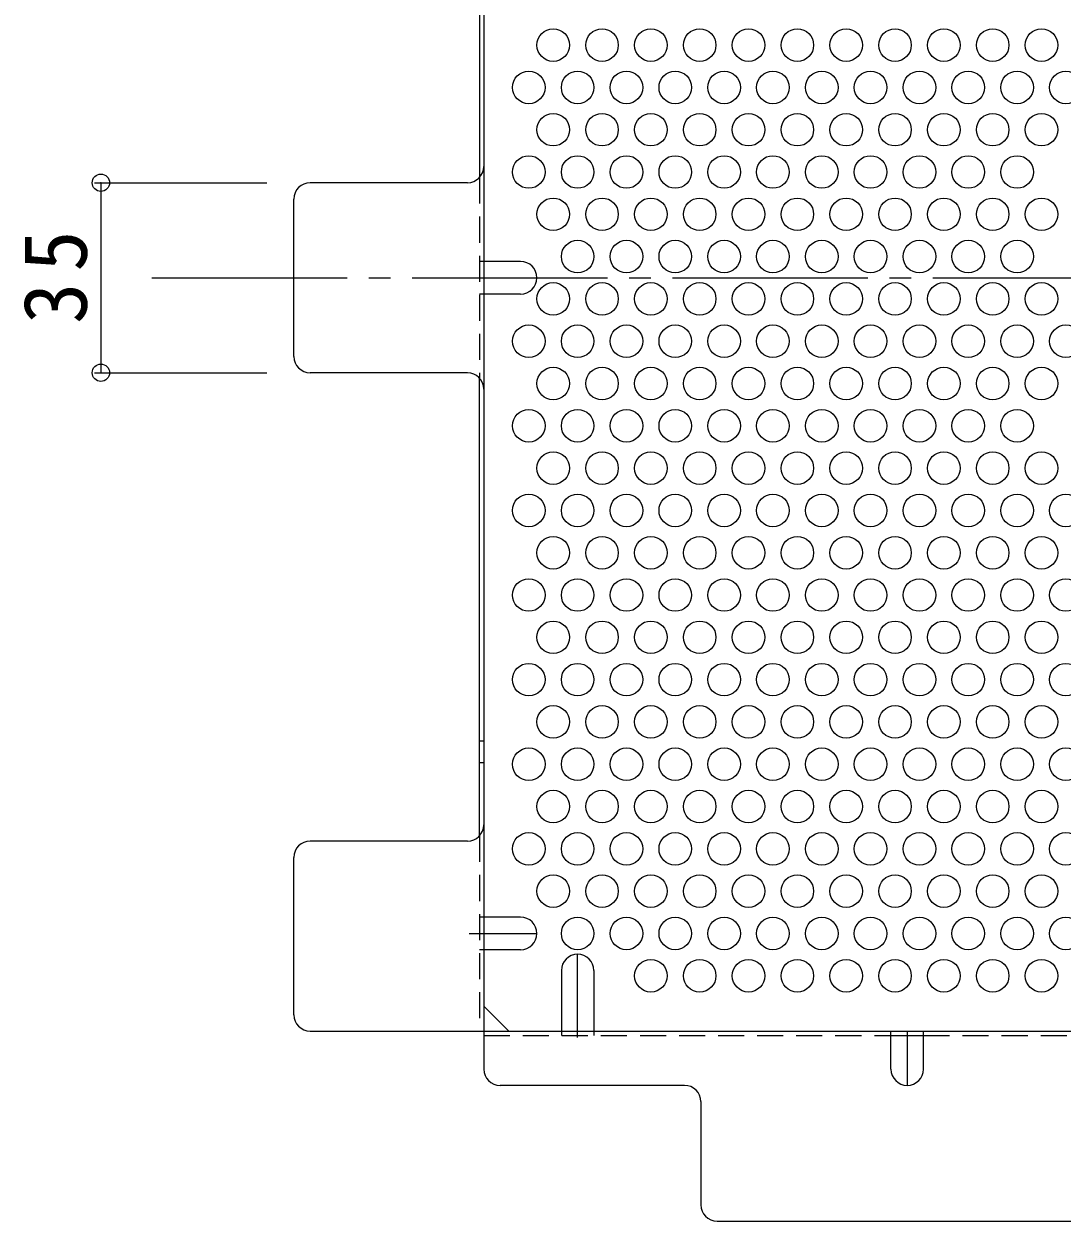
# Model space of a CAD drawing. Units: millimetres at full size, sheet at 1:4; details may follow other scales. Extents: x -936 to 978, y -778 to 647.
# Drawn here: x 213.3 to 404.6, y 226 to 446.6 of the extents above; entities that cross this region are included whole.
import ezdxf

# ---------------------------------------------------------------- set-up
doc = ezdxf.new("R2010")
doc.units = ezdxf.units.MM
doc.header["$LTSCALE"] = 4
doc.header["$PDMODE"] = 32
doc.header["$PDSIZE"] = 3.2
for name, pattern in [('CHAIN1', [8, 5, -1, 1, -1]), ('CHAIN2', [12, 9, -1, 1, -1]), ('DASHED1', [1.8, 1.2, -0.6])]:
    doc.linetypes.add(name, pattern=pattern)
for name, color, linetype, lineweight in [('A-4', 7, 'Continuous', 9), ('A-6', 2, 'Continuous', 9), ('A-7', 2, 'Continuous', 9), ('A-8', 2, 'Continuous', 9)]:
    doc.layers.add(name, color=color, linetype=linetype, lineweight=lineweight)
doc.styles.add('ＭＳ ゴシック', font='')
doc.styles.get('ＭＳ ゴシック').set_extended_font_data('MS Gothic')

msp = doc.modelspace()

# ---------------------------------------------------------------- linework, layer by layer
at = {"layer": 'A-4'}
for p, q in [((226.267, 417.289), (258.038, 417.289)), ((227.467, 417.289), (227.467, 382.288)), ((226.267, 382.288), (258.038, 382.288))]:
    msp.add_line(p, q, dxfattribs=at)
for p in [(227.467, 417.289), (227.467, 382.288)]:
    msp.add_point(p, dxfattribs=at)
at = {"layer": 'A-6'}
for centre in [(310.841, 442.657), (319.841, 442.657), (328.841, 442.657), (337.841, 442.657), (346.841, 442.657), (355.841, 442.657), (364.841, 442.657), (373.841, 442.657), (382.841, 442.657), (391.841, 442.657), (400.841, 442.657), (306.341, 434.863), (315.341, 434.863), (324.341, 434.863), (333.341, 434.863), (342.341, 434.863), (351.341, 434.863), (360.341, 434.863), (369.341, 434.863), (378.341, 434.863), (387.341, 434.863), (396.341, 434.863), (405.341, 434.863), (310.841, 427.068), (319.841, 427.068), (328.841, 427.068), (337.841, 427.068), (346.841, 427.068), (355.841, 427.068), (364.841, 427.068), (373.841, 427.068), (382.841, 427.068), (391.841, 427.068), (400.841, 427.068), (306.341, 419.274), (315.341, 419.274), (324.341, 419.274), (333.341, 419.274), (342.341, 419.274), (351.341, 419.274), (360.341, 419.274), (369.341, 419.274), (378.341, 419.274), (387.341, 419.274), (396.341, 419.274), (310.841, 411.48), (319.841, 411.48), (328.841, 411.48), (337.841, 411.48), (346.841, 411.48), (355.841, 411.48), (364.841, 411.48), (373.841, 411.48), (382.841, 411.48), (391.841, 411.48), (400.841, 411.48), (315.341, 403.686), (324.341, 403.686), (333.341, 403.686), (342.341, 403.686), (351.341, 403.686), (360.341, 403.686), (369.341, 403.686), (378.341, 403.686), (387.341, 403.686), (396.341, 403.686), (310.841, 395.892), (319.841, 395.892), (328.841, 395.892), (337.841, 395.892), (346.841, 395.892), (355.841, 395.892), (364.841, 395.892), (373.841, 395.892), (382.841, 395.892), (391.841, 395.892), (400.841, 395.892), (306.341, 388.097), (315.341, 388.097), (324.341, 388.097), (333.341, 388.097), (342.341, 388.097), (351.341, 388.097), (360.341, 388.097), (369.341, 388.097), (378.341, 388.097), (387.341, 388.097), (396.341, 388.097), (405.341, 388.097), (310.841, 380.303), (319.841, 380.303), (328.841, 380.303), (337.841, 380.303), (346.841, 380.303), (355.841, 380.303), (364.841, 380.303), (373.841, 380.303), (382.841, 380.303), (391.841, 380.303), (400.841, 380.303), (306.341, 372.509), (315.341, 372.509), (324.341, 372.509), (333.341, 372.509), (342.341, 372.509), (351.341, 372.509), (360.341, 372.509), (369.341, 372.509), (378.341, 372.509), (387.341, 372.509), (396.341, 372.509), (310.841, 364.715), (319.841, 364.715), (328.841, 364.715), (337.841, 364.715), (346.841, 364.715), (355.841, 364.715), (364.841, 364.715), (373.841, 364.715), (382.841, 364.715), (391.841, 364.715), (400.841, 364.715), (306.341, 356.92), (315.341, 356.92), (324.341, 356.92), (333.341, 356.92), (342.341, 356.92), (351.341, 356.92), (360.341, 356.92), (369.341, 356.92), (378.341, 356.92), (387.341, 356.92), (396.341, 356.92), (405.341, 356.92), (310.841, 349.126), (319.841, 349.126), (328.841, 349.126), (337.841, 349.126), (346.841, 349.126), (355.841, 349.126), (364.841, 349.126), (373.841, 349.126), (382.841, 349.126), (391.841, 349.126), (400.841, 349.126), (306.341, 341.332), (315.341, 341.332), (324.341, 341.332), (333.341, 341.332), (342.341, 341.332), (351.341, 341.332), (360.341, 341.332), (369.341, 341.332), (378.341, 341.332), (387.341, 341.332), (396.341, 341.332), (405.341, 341.332), (310.841, 333.538), (319.841, 333.538), (328.841, 333.538), (337.841, 333.538), (346.841, 333.538), (355.841, 333.538), (364.841, 333.538), (373.841, 333.538), (382.841, 333.538), (391.841, 333.538), (400.841, 333.538), (306.341, 325.744), (315.341, 325.744), (324.341, 325.744), (333.341, 325.744), (342.341, 325.744), (351.341, 325.744), (360.341, 325.744), (369.341, 325.744), (378.341, 325.744), (387.341, 325.744), (396.341, 325.744), (405.341, 325.744), (310.841, 317.949), (319.841, 317.949), (328.841, 317.949), (337.841, 317.949), (346.841, 317.949), (355.841, 317.949), (364.841, 317.949), (373.841, 317.949), (382.841, 317.949), (391.841, 317.949), (400.841, 317.949), (306.341, 310.155), (315.341, 310.155), (324.341, 310.155), (333.341, 310.155), (342.341, 310.155), (351.341, 310.155), (360.341, 310.155), (369.341, 310.155), (378.341, 310.155), (387.341, 310.155), (396.341, 310.155), (405.341, 310.155), (310.841, 302.361), (319.841, 302.361), (328.841, 302.361), (337.841, 302.361), (346.841, 302.361), (355.841, 302.361), (364.841, 302.361), (373.841, 302.361), (382.841, 302.361), (391.841, 302.361), (400.841, 302.361), (306.341, 294.567), (315.341, 294.567), (324.341, 294.567), (333.341, 294.567), (342.341, 294.567), (351.341, 294.567), (360.341, 294.567), (369.341, 294.567), (378.341, 294.567), (387.341, 294.567), (396.341, 294.567), (405.341, 294.567), (310.841, 286.772), (319.841, 286.772), (328.841, 286.772), (337.841, 286.772), (346.841, 286.772), (355.841, 286.772), (364.841, 286.772), (373.841, 286.772), (382.841, 286.772), (391.841, 286.772), (400.841, 286.772), (315.341, 278.978), (324.341, 278.978), (333.341, 278.978), (342.341, 278.978), (351.341, 278.978), (360.341, 278.978), (369.341, 278.978), (378.341, 278.978), (387.341, 278.978), (396.341, 278.978), (405.341, 278.978), (328.841, 271.184), (337.841, 271.184), (346.841, 271.184), (355.841, 271.184), (364.841, 271.184), (373.841, 271.184), (382.841, 271.184), (391.841, 271.184), (400.841, 271.184)]:
    msp.add_circle(centre, 3, dxfattribs=at)
at = {"layer": 'A-7'}
for p, q in [((298.041, 545.592), (298.041, 253.985)), ((297.241, 502.631), (297.241, 418.25)), ((295.041, 417.289), (266.038, 417.289)), ((263.038, 385.288), (263.038, 414.289)), ((295.041, 382.288), (266.038, 382.288)), ((297.241, 296.947), (297.241, 381.328)), ((295.041, 295.986), (266.038, 295.986)), ((263.038, 263.985), (263.038, 292.986)), ((302.653, 260.985), (298.041, 265.597)), ((266.038, 260.985), (607.645, 260.985)), ((373.091, 260.185), (379.091, 260.185)), ((335.042, 250.985), (301.041, 250.985)), ((338.042, 247.985), (338.042, 228.985)), ((341.042, 225.985), (532.64, 225.985))]:
    msp.add_line(p, q, dxfattribs=at)
at = {"layer": 'A-7', "linetype": 'DASHED1'}
for p, q in [((297.241, 418.25), (297.241, 381.328)), ((298.041, 402.789), (297.241, 402.789)), ((298.041, 396.789), (297.241, 396.789)), ((298.041, 314.435), (297.241, 314.435)), ((298.041, 310.435), (297.241, 310.435)), ((297.241, 296.947), (297.241, 260.981)), ((298.041, 281.978), (297.241, 281.978)), ((298.041, 275.978), (297.241, 275.978)), ((312.341, 260.985), (312.341, 260.185)), ((318.341, 260.985), (318.341, 260.185)), ((298.041, 260.185), (373.091, 260.185)), ((379.091, 260.185), (494.591, 260.185))]:
    msp.add_line(p, q, dxfattribs=at)
at = {"layer": 'A-7', "linetype": 'CHAIN2'}
msp.add_line((236.841, 399.789), (636.841, 399.789), dxfattribs=at)
at = {"layer": 'A-7'}
for centre, start, end in [((295.041, 420.289), 270, 0), ((266.038, 414.289), 90, 180), ((266.038, 385.288), 180, 270), ((295.041, 379.288), 0, 90), ((295.041, 298.986), 270, 0), ((266.038, 292.986), 90, 180), ((266.038, 263.985), 180, 270), ((301.041, 253.985), 180, 270), ((335.042, 247.985), 0, 90), ((341.042, 228.985), 180, 270)]:
    msp.add_arc(centre, 3, start, end, dxfattribs=at)
at = {"layer": 'A-8'}
for p, q in [((304.841, 402.789), (298.041, 402.789)), ((304.841, 396.789), (298.041, 396.789)), ((304.841, 281.978), (298.041, 281.978)), ((304.841, 275.978), (298.041, 275.978)), ((312.341, 272.135), (312.341, 260.985)), ((318.341, 272.135), (318.341, 260.985)), ((373.091, 253.985), (373.091, 260.985)), ((379.091, 253.985), (379.091, 260.985))]:
    msp.add_line(p, q, dxfattribs=at)
at = {"layer": 'A-8', "linetype": 'CHAIN1'}
for p, q in [((295.333, 399.789), (307.841, 399.789)), ((295.333, 278.978), (307.841, 278.978)), ((315.341, 259.785), (315.341, 275.135)), ((376.091, 260.985), (376.091, 250.985))]:
    msp.add_line(p, q, dxfattribs=at)
at = {"layer": 'A-8'}
for centre, start, end in [((304.841, 399.789), 270, 90), ((304.841, 278.978), 270, 90), ((315.341, 272.135), 0, 180), ((376.091, 253.985), 180, 0)]:
    msp.add_arc(centre, 3, start, end, dxfattribs=at)

# ---------------------------------------------------------------- texts
at = {"layer": 'A-4', "color": 2, "insert": (225.067, 391.289), "char_height": 11.73, "attachment_point": 7, "rotation": 90, "style": 'ＭＳ ゴシック'}
msp.add_mtext('\\T1.27;\\W0.95;35', dxfattribs=at)

doc.saveas('drawing.dxf')
